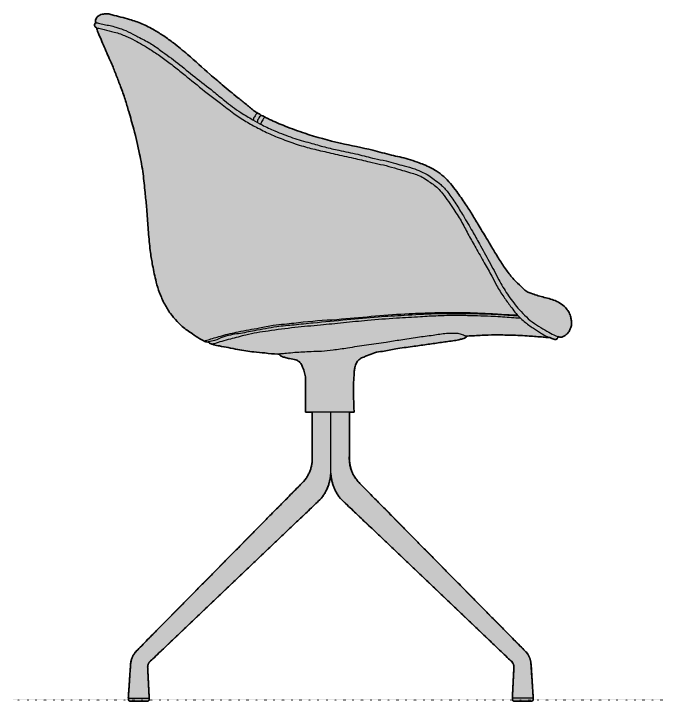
# Model space of a CAD drawing. Header units: millimetres. Extents: x 0 to 1796, y -888 to 727.
# Drawn here: x 1108 to 1796, y -1 to 727 of the extents above; entities that cross this region are included whole.
import ezdxf

# ---------------------------------------------------------------- set-up
doc = ezdxf.new("R2010")
doc.units = ezdxf.units.MM
doc.linetypes.add('Dots', pattern=[1, 0, -1])
doc.layers.add('Blocks', color=7, linetype='Continuous')
doc.layers.add('Blocks$Fill', color=7, linetype='Continuous', true_color=0xffffff)
for name, color, linetype, lineweight, true_color in [('Blocks$Inner', 7, 'Continuous', 25, 0x007f00), ('Blocks$Outline', 7, 'Continuous', 35, 0xff3f3f), ('Groud', 7, 'Dots', 25, 0x243775)]:
    doc.layers.add(name, color=color, linetype=linetype, lineweight=lineweight, true_color=true_color)

# ---------------------------------------------------------------- blocks, each defined once
blk = doc.blocks.new('AAC 221 Dining Chair Side')
at = {"layer": 'Blocks$Fill'}
blk.add_hatch(color=256, dxfattribs=at).paths.add_polyline_path([(575.68, 384.87), (575.91, 384.79), (576.43, 384.63), (576.95, 384.47), (577.48, 384.34), (578.02, 384.22), (578.25, 384.18), (578.49, 384.14), (578.73, 384.1), (578.85, 384.09), (578.97, 384.08), (579.09, 384.07), (579.21, 384.07), (579.33, 384.06), (579.44, 384.07), (579.56, 384.07), (579.62, 384.08), (579.68, 384.08), (579.74, 384.09), (579.79, 384.1), (579.85, 384.11), (579.91, 384.12), (579.96, 384.13), (580.02, 384.14), (580.07, 384.15), (580.13, 384.17), (580.24, 384.2), (580.34, 384.23), (580.45, 384.27), (580.56, 384.31), (580.66, 384.35), (580.77, 384.4), (580.87, 384.45), (580.98, 384.5), (581.18, 384.6), (581.59, 384.83), (582.22, 385.2), (582.84, 385.57), (583.45, 385.96), (584.05, 386.36), (584.39, 386.61), (584.73, 386.86), (585.06, 387.12), (585.38, 387.39), (585.69, 387.67), (585.84, 387.82), (585.99, 387.96), (586.13, 388.11), (586.28, 388.26), (586.42, 388.42), (586.55, 388.58), (586.71, 388.77), (586.86, 388.97), (587, 389.17), (587.14, 389.37), (587.28, 389.58), (587.41, 389.79), (587.54, 390), (587.66, 390.22), (587.9, 390.66), (588.13, 391.11), (588.55, 392.02), (588.8, 392.59), (589.04, 393.16), (589.27, 393.74), (589.48, 394.32), (589.67, 394.91), (589.76, 395.2), (589.84, 395.5), (589.92, 395.79), (590, 396.09), (590.06, 396.39), (590.12, 396.69), (590.17, 397), (590.22, 397.3), (590.26, 397.6), (590.29, 397.91), (590.32, 398.21), (590.34, 398.52), (590.36, 398.83), (590.36, 399.13), (590.37, 399.44), (590.36, 399.75), (590.36, 400.06), (590.34, 400.36), (590.32, 400.67), (590.3, 400.98), (590.23, 401.59), (590.16, 402.05), (590.09, 402.5), (590, 402.96), (589.91, 403.42), (589.7, 404.32), (589.48, 405.23), (589.13, 406.52), (588.95, 407.16), (588.75, 407.8), (588.53, 408.43), (588.3, 409.05), (588.17, 409.36), (588.04, 409.67), (587.9, 409.97), (587.76, 410.27), (587.63, 410.54), (587.49, 410.8), (587.34, 411.06), (587.19, 411.32), (586.88, 411.83), (586.55, 412.33), (586.2, 412.82), (585.84, 413.3), (585.47, 413.77), (585.08, 414.23), (584.47, 414.93), (583.83, 415.61), (583.16, 416.26), (582.48, 416.9), (581.78, 417.51), (581.06, 418.1), (580.33, 418.67), (579.57, 419.22), (578.8, 419.75), (578.01, 420.26), (577.2, 420.75), (576.39, 421.22), (575.56, 421.67), (574.72, 422.09), (573.87, 422.49), (573.01, 422.86), (572.21, 423.19), (571.4, 423.5), (570.59, 423.79), (569.78, 424.06), (568.13, 424.58), (556.64, 427.68), (553.52, 428.64), (547.29, 430.71), (545.7, 431.27), (545.17, 431.47), (544.66, 431.69), (544.41, 431.8), (544.16, 431.92), (543.91, 432.04), (543.66, 432.17), (543.42, 432.3), (543.18, 432.44), (542.89, 432.62), (542.6, 432.81), (542.31, 433.02), (542.03, 433.22), (541.75, 433.44), (541.48, 433.66), (540.95, 434.12), (540.43, 434.6), (533.26, 441.4), (531.42, 443.2), (530.33, 444.3), (529.27, 445.43), (528.23, 446.58), (527.2, 447.75), (525.21, 450.14), (523.3, 452.59), (521.31, 455.3), (519.4, 458.05), (515.71, 463.65), (485.23, 514.02), (481.59, 519.76), (473.37, 532), (468.76, 538.47), (465.53, 542.74), (463.86, 544.84), (462.15, 546.9), (460.48, 548.82), (458.75, 550.69), (457.86, 551.61), (456.96, 552.51), (456.03, 553.38), (455.09, 554.24), (454.15, 555.06), (453.19, 555.85), (452.21, 556.63), (451.22, 557.39), (449.19, 558.85), (447.12, 560.25), (445.7, 561.17), (444.25, 562.05), (442.79, 562.9), (441.3, 563.71), (440.38, 564.18), (439.45, 564.63), (437.57, 565.49), (435.67, 566.3), (433.74, 567.07), (427.37, 569.44), (422.39, 571.2), (419.89, 572.03), (417.36, 572.81), (415.17, 573.42), (412.96, 574), (371.43, 584.19), (345.8, 589.65), (336.27, 591.94), (326.79, 594.46), (317.39, 597.21), (308.05, 600.18), (297.61, 603.81), (287.26, 607.74), (278.86, 611.19), (270.61, 614.89), (268.25, 616.01), (267.09, 616.6), (265.93, 617.22), (265.12, 617.68), (263.94, 618.38), (263.85, 618.44), (263.75, 618.49), (263.66, 618.54), (263.56, 618.58), (263.47, 618.63), (263.42, 618.65), (263.37, 618.67), (263.32, 618.68), (263.27, 618.7), (263.22, 618.72), (263.16, 618.73), (263.11, 618.75), (263.06, 618.76), (263.01, 618.77), (262.96, 618.78), (262.9, 618.79), (262.85, 618.79), (262.79, 618.8), (262.74, 618.8), (262.7, 618.8), (262.48, 618.8), (262.4, 618.81), (262.36, 618.81), (262.32, 618.81), (262.3, 618.81), (262.28, 618.82), (262.26, 618.82), (262.24, 618.82), (262.22, 618.83), (262.2, 618.83), (262.18, 618.84), (262.17, 618.84), (262.15, 618.85), (262.14, 618.85), (262.13, 618.85), (262.12, 618.86), (262.11, 618.86), (262.1, 618.86), (262.1, 618.87), (262.08, 618.87), (262.07, 618.88), (262.06, 618.89), (262.05, 618.89), (262.04, 618.9), (262.03, 618.9), (262.02, 618.91), (262.01, 618.92), (262, 618.93), (261.98, 618.94), (261.97, 618.95), (261.96, 618.97), (261.95, 618.98), (261.93, 618.99), (261.92, 619), (261.91, 619.02), (261.88, 619.05), (261.86, 619.08), (261.83, 619.11), (261.58, 619.46), (261.53, 619.53), (261.48, 619.59), (261.43, 619.64), (261.37, 619.7), (261.32, 619.75), (261.26, 619.81), (261.2, 619.86), (261.14, 619.9), (261.08, 619.95), (261.02, 620), (260.96, 620.04), (260.89, 620.08), (260.83, 620.12), (260.77, 620.16), (260.7, 620.2), (260.57, 620.28), (260.43, 620.35), (260.15, 620.48), (259.14, 620.94), (258.71, 621.16), (258.28, 621.38), (257.85, 621.61), (257.07, 622.07), (256.31, 622.55), (255.56, 623.05), (254.83, 623.57), (253.7, 624.39), (252.6, 625.25), (220.64, 651.49), (176.52, 689.87), (172.78, 692.89), (168.98, 695.85), (163.92, 699.6), (158.76, 703.21), (153.88, 706.42), (151.4, 707.96), (148.89, 709.44), (145.64, 711.26), (142.33, 712.98), (138.97, 714.59), (135.56, 716.1), (132.35, 717.41), (129.1, 718.63), (125.82, 719.75), (122.51, 720.79), (117.93, 722.07), (102.89, 725.95), (101.71, 726.24), (101.12, 726.37), (100.52, 726.49), (100.23, 726.54), (99.93, 726.58), (99.63, 726.62), (99.33, 726.65), (98.93, 726.68), (98.53, 726.7), (98.13, 726.71), (97.73, 726.71), (97.33, 726.7), (96.93, 726.68), (96.53, 726.65), (96.13, 726.62), (95.47, 726.54), (94.82, 726.45), (94.5, 726.39), (94.18, 726.33), (93.86, 726.26), (93.54, 726.18), (93.22, 726.1), (92.91, 726.01), (92.6, 725.92), (92.28, 725.81), (91.98, 725.7), (91.67, 725.58), (91.36, 725.45), (91.06, 725.31), (90.85, 725.21), (90.63, 725.1), (90.42, 724.99), (90.22, 724.87), (90.01, 724.75), (89.81, 724.62), (89.61, 724.49), (89.42, 724.35), (89.23, 724.21), (89.05, 724.06), (88.87, 723.91), (88.7, 723.75), (88.61, 723.67), (88.53, 723.59), (88.45, 723.5), (88.37, 723.42), (88.29, 723.33), (88.22, 723.24), (88.14, 723.15), (88.07, 723.06), (87.99, 722.96), (87.91, 722.85), (87.84, 722.74), (87.76, 722.63), (87.69, 722.52), (87.62, 722.4), (87.56, 722.28), (87.49, 722.17), (87.36, 721.92), (87.24, 721.68), (87.13, 721.42), (87.02, 721.17), (86.89, 720.84), (86.82, 720.68), (86.77, 720.52), (86.71, 720.35), (86.66, 720.19), (86.62, 720.02), (86.59, 719.94), (86.58, 719.86), (86.56, 719.77), (86.54, 719.69), (86.53, 719.61), (86.52, 719.52), (86.51, 719.44), (86.5, 719.36), (86.5, 719.28), (86.49, 719.2), (86.49, 719.12), (86.49, 719.04), (86.5, 718.96), (86.5, 718.88), (86.51, 718.84), (86.51, 718.8), (86.52, 718.76), (86.53, 718.72), (86.53, 718.68), (86.54, 718.64), (86.55, 718.6), (86.56, 718.56), (86.57, 718.52), (86.58, 718.48), (86.6, 718.43), (86.61, 718.39), (86.63, 718.35), (86.65, 718.3), (86.68, 718.22), (86.72, 718.13), (86.76, 718.05), (86.8, 717.97), (86.85, 717.88), (86.9, 717.8), (86.94, 717.72), (87.05, 717.55), (87.26, 717.23), (86.97, 717.13), (86.82, 717.08), (86.75, 717.05), (86.68, 717.02), (86.61, 716.99), (86.55, 716.96), (86.48, 716.92), (86.41, 716.89), (86.38, 716.87), (86.35, 716.85), (86.32, 716.83), (86.29, 716.81), (86.26, 716.79), (86.23, 716.76), (86.2, 716.74), (86.17, 716.72), (86.15, 716.7), (86.13, 716.68), (86.09, 716.65), (86.05, 716.61), (86.01, 716.57), (85.97, 716.52), (85.93, 716.48), (85.9, 716.44), (85.86, 716.39), (85.83, 716.34), (85.8, 716.3), (85.77, 716.25), (85.74, 716.2), (85.71, 716.15), (85.68, 716.09), (85.66, 716.04), (85.63, 715.99), (85.61, 715.93), (85.59, 715.88), (85.57, 715.82), (85.55, 715.77), (85.53, 715.71), (85.51, 715.65), (85.49, 715.6), (85.48, 715.54), (85.47, 715.48), (85.45, 715.42), (85.44, 715.36), (85.43, 715.3), (85.42, 715.25), (85.41, 715.19), (85.41, 715.13), (85.4, 715.07), (85.4, 714.97), (85.39, 714.88), (85.39, 714.78), (85.4, 714.69), (85.4, 714.59), (85.41, 714.5), (85.42, 714.4), (85.44, 714.31), (85.46, 714.22), (85.48, 714.12), (85.5, 714.03), (85.53, 713.94), (85.55, 713.85), (85.58, 713.76), (85.62, 713.67), (85.65, 713.58), (85.69, 713.5), (85.72, 713.41), (85.76, 713.33), (85.8, 713.24), (85.85, 713.16), (85.89, 713.08), (85.94, 713), (85.99, 712.93), (86.04, 712.85), (86.09, 712.78), (86.15, 712.71), (86.18, 712.67), (86.21, 712.64), (86.24, 712.6), (86.27, 712.57), (86.3, 712.54), (86.33, 712.5), (86.36, 712.47), (86.4, 712.44), (86.43, 712.41), (86.46, 712.38), (86.5, 712.36), (86.53, 712.33), (86.56, 712.31), (86.6, 712.28), (86.63, 712.26), (86.67, 712.23), (86.74, 712.19), (86.81, 712.15), (86.89, 712.11), (86.96, 712.07), (87.04, 712.03), (87.12, 712), (87.2, 711.96), (87.28, 711.93), (87.36, 711.9), (87.52, 711.85), (87.68, 711.8), (87.85, 711.75), (88.01, 711.71), (87.98, 711.51), (87.96, 711.41), (87.95, 711.31), (87.95, 711.26), (87.94, 711.2), (87.94, 711.15), (87.94, 711.09), (87.93, 710.98), (87.94, 710.87), (87.94, 710.76), (87.95, 710.65), (87.96, 710.54), (87.98, 710.43), (87.99, 710.32), (88.01, 710.21), (88.03, 710.1), (88.06, 709.98), (88.11, 709.77), (88.17, 709.55), (88.26, 709.23), (88.35, 708.93), (88.46, 708.62), (88.57, 708.32), (88.8, 707.72), (90.52, 703.89), (93.09, 697.47), (93.96, 695.52), (96.69, 689.7), (103.84, 673.23), (105.05, 670.32), (113.1, 649.57), (115.55, 642.9), (117.82, 636.17), (121.72, 623.1), (127.02, 604.51), (130.3, 591.4), (133.2, 578.2), (135.22, 567.66), (136.1, 562.38), (136.85, 557.08), (138.92, 537.58), (143.68, 483.17), (144.73, 473.8), (145.76, 466.96), (146.97, 460.14), (148.69, 451.34), (149.66, 446.96), (150.75, 442.61), (151.54, 439.73), (152.4, 436.86), (153.34, 434.01), (154.35, 431.19), (155.55, 428.12), (156.86, 425.08), (158.26, 422.09), (159.76, 419.14), (161.15, 416.59), (162.62, 414.09), (163.39, 412.86), (164.18, 411.65), (165, 410.45), (165.84, 409.27), (166.66, 408.18), (167.49, 407.11), (169.23, 405.01), (171.02, 402.95), (174.18, 399.54), (175.53, 398.17), (176.91, 396.83), (177.61, 396.18), (178.33, 395.54), (179.59, 394.48), (180.88, 393.45), (182.2, 392.45), (183.54, 391.48), (192.9, 385.08), (194.86, 383.79), (196.86, 382.54), (198.24, 381.73), (198.95, 381.34), (199.65, 380.96), (200.6, 380.49), (202.16, 379.77), (202.65, 379.56), (202.89, 379.46), (203.14, 379.36), (203.26, 379.32), (203.39, 379.28), (203.51, 379.24), (203.64, 379.2), (203.77, 379.17), (203.89, 379.14), (204.02, 379.11), (204.15, 379.09), (204.27, 379.08), (204.38, 379.07), (204.5, 379.06), (204.61, 379.05), (204.73, 379.05), (204.85, 379.05), (205.08, 379.05), (205.32, 379.06), (206.03, 379.12), (206.26, 378.75), (206.38, 378.57), (206.44, 378.48), (206.5, 378.4), (206.57, 378.31), (206.63, 378.23), (206.7, 378.15), (206.77, 378.07), (206.8, 378.04), (206.84, 378), (206.88, 377.96), (206.91, 377.93), (206.95, 377.9), (206.99, 377.86), (207.03, 377.83), (207.07, 377.8), (207.11, 377.77), (207.16, 377.73), (207.21, 377.7), (207.25, 377.67), (207.3, 377.64), (207.35, 377.61), (207.4, 377.59), (207.45, 377.56), (207.5, 377.53), (207.55, 377.51), (207.66, 377.46), (207.76, 377.42), (207.87, 377.38), (207.98, 377.34), (208.09, 377.3), (208.32, 377.23), (211.76, 376.2), (212.48, 376), (213.22, 375.82), (214.69, 375.48), (237.1, 371.12), (241.3, 370.36), (245.52, 369.68), (249.75, 369.09), (272.62, 366.69), (274.32, 366.53), (276.01, 366.41), (277.71, 366.33), (278.56, 366.32), (279.41, 366.32), (280.56, 366.34), (281.7, 366.39), (281.68, 366.08), (281.67, 365.93), (281.67, 365.85), (281.67, 365.78), (281.67, 365.7), (281.68, 365.63), (281.68, 365.6), (281.69, 365.56), (281.69, 365.52), (281.69, 365.49), (281.7, 365.45), (281.71, 365.42), (281.71, 365.39), (281.72, 365.35), (281.73, 365.32), (281.74, 365.29), (281.75, 365.25), (281.76, 365.22), (281.77, 365.19), (281.78, 365.17), (281.79, 365.14), (281.81, 365.11), (281.82, 365.09), (281.83, 365.06), (281.85, 365.04), (281.86, 365.01), (281.88, 364.99), (281.9, 364.96), (281.91, 364.94), (281.93, 364.91), (281.95, 364.89), (281.97, 364.86), (281.98, 364.84), (282, 364.82), (282.02, 364.8), (282.05, 364.77), (282.09, 364.73), (282.13, 364.69), (282.18, 364.64), (282.23, 364.6), (282.28, 364.56), (282.33, 364.52), (282.38, 364.48), (282.43, 364.44), (282.49, 364.41), (282.55, 364.37), (282.6, 364.34), (282.72, 364.27), (282.84, 364.2), (282.96, 364.14), (283.09, 364.08), (283.34, 363.96), (283.6, 363.84), (283.86, 363.73), (284.37, 363.53), (284.88, 363.35), (285.38, 363.19), (286.37, 362.89), (289.55, 362.02), (290.66, 361.75), (291.22, 361.62), (291.79, 361.51), (292.65, 361.37), (295.24, 361.02), (296.09, 360.88), (296.52, 360.81), (296.94, 360.72), (297.36, 360.62), (297.77, 360.51), (297.98, 360.45), (298.18, 360.38), (298.38, 360.31), (298.59, 360.24), (298.8, 360.16), (299.01, 360.07), (299.22, 359.98), (299.43, 359.88), (299.64, 359.78), (299.85, 359.67), (300.05, 359.56), (300.25, 359.45), (300.45, 359.33), (300.65, 359.2), (300.85, 359.08), (301.04, 358.95), (301.23, 358.81), (301.42, 358.67), (301.6, 358.53), (301.78, 358.39), (302.06, 358.15), (302.34, 357.9), (302.61, 357.65), (302.86, 357.38), (303.11, 357.11), (303.35, 356.84), (303.46, 356.69), (303.58, 356.55), (303.69, 356.4), (303.79, 356.26), (303.94, 356.04), (304.08, 355.82), (304.22, 355.6), (304.35, 355.38), (304.48, 355.15), (304.61, 354.93), (304.84, 354.46), (305.07, 353.99), (305.28, 353.51), (305.69, 352.55), (306.33, 350.97), (306.92, 349.37), (307.16, 348.66), (307.39, 347.95), (307.61, 347.23), (307.81, 346.51), (308, 345.78), (308.17, 345.05), (308.32, 344.31), (308.46, 343.57), (308.56, 342.94), (308.64, 342.3), (308.71, 341.66), (308.77, 341.02), (308.85, 339.73), (308.9, 338.44), (308.9, 304.75), (315.88, 304.75), (315.88, 257.66), (315.91, 256.77), (315.92, 255.88), (315.91, 254.99), (315.88, 254.09), (315.83, 253.19), (315.75, 252.28), (315.66, 251.38), (315.54, 250.48), (315.39, 249.57), (315.23, 248.67), (315.04, 247.78), (314.83, 246.88), (314.6, 245.99), (314.35, 245.11), (314.07, 244.23), (313.77, 243.36), (313.45, 242.49), (313.11, 241.64), (312.75, 240.79), (312.37, 239.95), (311.97, 239.13), (311.55, 238.31), (311.11, 237.51), (310.65, 236.72), (310.18, 235.94), (309.68, 235.18), (309.17, 234.43), (308.64, 233.7), (308.1, 232.98), (307.54, 232.28), (306.97, 231.6), (306.38, 230.93), (128.95, 50.85), (128.65, 50.51), (128.36, 50.16), (128.08, 49.8), (127.81, 49.44), (127.54, 49.07), (127.28, 48.7), (127.03, 48.32), (126.79, 47.93), (126.55, 47.54), (126.32, 47.14), (126.1, 46.73), (125.89, 46.33), (125.69, 45.91), (125.49, 45.49), (125.31, 45.07), (125.13, 44.64), (124.96, 44.21), (124.81, 43.78), (124.66, 43.34), (124.52, 42.9), (124.39, 42.46), (124.27, 42.01), (124.16, 41.57), (124.06, 41.12), (123.97, 40.67), (123.89, 40.22), (123.82, 39.77), (123.76, 39.32), (123.71, 38.87), (123.67, 38.42), (123.64, 37.97), (123.62, 37.52), (121.23, 1.96), (121.41, 0), (121.42, -0.04), (121.44, -0.07), (121.45, -0.11), (121.46, -0.14), (121.48, -0.18), (121.49, -0.21), (121.51, -0.25), (121.52, -0.28), (121.54, -0.32), (121.56, -0.35), (121.58, -0.39), (121.6, -0.42), (121.62, -0.46), (121.64, -0.49), (121.66, -0.53), (121.68, -0.56), (121.7, -0.59), (121.73, -0.62), (121.75, -0.66), (121.78, -0.69), (121.81, -0.72), (121.83, -0.75), (121.86, -0.78), (121.89, -0.81), (121.92, -0.84), (121.95, -0.87), (121.98, -0.9), (122.01, -0.92), (122.04, -0.95), (122.07, -0.98), (122.11, -1), (122.14, -1.03), (122.17, -1.05), (122.21, -1.07), (122.24, -1.1), (122.28, -1.12), (122.31, -1.14), (122.35, -1.16), (122.39, -1.18), (122.42, -1.2), (122.46, -1.21), (122.5, -1.23), (122.54, -1.25), (122.57, -1.26), (122.61, -1.28), (122.65, -1.29), (122.69, -1.3), (122.73, -1.32), (122.77, -1.33), (122.81, -1.34), (122.84, -1.35), (122.88, -1.35), (122.92, -1.36), (122.96, -1.37), (123, -1.37), (123.04, -1.38), (123.08, -1.38), (123.12, -1.39), (123.15, -1.39), (123.19, -1.39), (123.23, -1.39), (123.27, -1.39), (123.31, -1.39), (123.34, -1.39), (132.28, -1.39), (141.22, -1.39), (141.26, -1.39), (141.29, -1.39), (141.33, -1.39), (141.37, -1.39), (141.41, -1.39), (141.45, -1.39), (141.49, -1.38), (141.52, -1.38), (141.56, -1.37), (141.6, -1.37), (141.64, -1.36), (141.68, -1.35), (141.72, -1.35), (141.76, -1.34), (141.8, -1.33), (141.83, -1.32), (141.87, -1.3), (141.91, -1.29), (141.95, -1.28), (141.99, -1.26), (142.03, -1.25), (142.06, -1.23), (142.1, -1.21), (142.14, -1.2), (142.18, -1.18), (142.21, -1.16), (142.25, -1.14), (142.28, -1.12), (142.32, -1.1), (142.35, -1.07), (142.39, -1.05), (142.42, -1.03), (142.46, -1), (142.49, -0.98), (142.52, -0.95), (142.55, -0.92), (142.58, -0.9), (142.61, -0.87), (142.64, -0.84), (142.67, -0.81), (142.7, -0.78), (142.73, -0.75), (142.76, -0.72), (142.78, -0.69), (142.81, -0.66), (142.83, -0.62), (142.86, -0.59), (142.88, -0.56), (142.9, -0.53), (142.93, -0.49), (142.95, -0.46), (142.97, -0.42), (142.99, -0.39), (143, -0.35), (143.02, -0.32), (143.04, -0.28), (143.06, -0.25), (143.07, -0.21), (143.09, -0.18), (143.1, -0.14), (143.11, -0.11), (143.13, -0.07), (143.14, -0.04), (143.15, 0), (143.34, 1.96), (141.75, 33.93), (141.73, 34.14), (141.72, 34.35), (141.71, 34.57), (141.71, 34.78), (141.71, 35), (141.72, 35.21), (141.74, 35.43), (141.76, 35.65), (141.78, 35.86), (141.82, 36.08), (141.85, 36.29), (141.9, 36.51), (141.94, 36.72), (142, 36.94), (142.06, 37.15), (142.12, 37.36), (142.19, 37.57), (142.27, 37.77), (142.35, 37.98), (142.44, 38.18), (142.53, 38.38), (142.63, 38.58), (142.73, 38.77), (142.84, 38.96), (142.95, 39.15), (143.06, 39.33), (143.18, 39.51), (143.31, 39.69), (143.43, 39.86), (143.57, 40.03), (143.7, 40.19), (143.84, 40.35), (325.3, 213.24), (325.85, 213.95), (326.4, 214.67), (326.93, 215.41), (327.44, 216.15), (327.94, 216.91), (328.43, 217.67), (328.91, 218.45), (329.37, 219.24), (329.82, 220.04), (330.25, 220.85), (330.67, 221.66), (331.07, 222.49), (331.45, 223.33), (331.82, 224.17), (332.17, 225.02), (332.51, 225.87), (332.83, 226.74), (333.13, 227.61), (333.41, 228.48), (333.68, 229.36), (333.93, 230.24), (334.16, 231.13), (334.38, 232.02), (334.58, 232.91), (334.76, 233.81), (334.92, 234.71), (335.06, 235.6), (335.19, 236.5), (335.3, 237.4), (335.39, 238.3), (335.47, 239.2), (335.52, 240.1), (335.58, 239.2), (335.65, 238.3), (335.75, 237.4), (335.86, 236.5), (335.98, 235.6), (336.13, 234.71), (336.29, 233.81), (336.47, 232.91), (336.67, 232.02), (336.88, 231.13), (337.12, 230.24), (337.37, 229.36), (337.63, 228.48), (337.92, 227.61), (338.22, 226.74), (338.54, 225.87), (338.87, 225.02), (339.23, 224.17), (339.59, 223.33), (339.98, 222.49), (340.38, 221.66), (340.8, 220.85), (341.23, 220.04), (341.67, 219.24), (342.14, 218.45), (342.61, 217.67), (343.1, 216.91), (343.6, 216.15), (344.12, 215.41), (344.65, 214.67), (345.19, 213.95), (345.75, 213.24), (527.2, 40.35), (527.34, 40.19), (527.48, 40.03), (527.61, 39.86), (527.74, 39.69), (527.86, 39.51), (527.98, 39.33), (528.1, 39.15), (528.21, 38.96), (528.32, 38.77), (528.42, 38.58), (528.51, 38.38), (528.61, 38.18), (528.69, 37.98), (528.77, 37.77), (528.85, 37.57), (528.92, 37.36), (528.99, 37.15), (529.05, 36.94), (529.1, 36.72), (529.15, 36.51), (529.19, 36.29), (529.23, 36.08), (529.26, 35.86), (529.29, 35.65), (529.31, 35.43), (529.32, 35.21), (529.33, 35), (529.33, 34.78), (529.33, 34.57), (529.33, 34.35), (529.31, 34.14), (529.29, 33.93), (527.71, 1.96), (527.9, 0), (527.91, -0.04), (527.92, -0.07), (527.93, -0.11), (527.94, -0.14), (527.96, -0.18), (527.97, -0.21), (527.99, -0.25), (528.01, -0.28), (528.02, -0.32), (528.04, -0.35), (528.06, -0.39), (528.08, -0.42), (528.1, -0.46), (528.12, -0.49), (528.14, -0.53), (528.16, -0.56), (528.19, -0.59), (528.21, -0.62), (528.24, -0.66), (528.26, -0.69), (528.29, -0.72), (528.32, -0.75), (528.34, -0.78), (528.37, -0.81), (528.4, -0.84), (528.43, -0.87), (528.46, -0.9), (528.49, -0.92), (528.52, -0.95), (528.56, -0.98), (528.59, -1), (528.62, -1.03), (528.66, -1.05), (528.69, -1.07), (528.73, -1.1), (528.76, -1.12), (528.8, -1.14), (528.83, -1.16), (528.87, -1.18), (528.91, -1.2), (528.94, -1.21), (528.98, -1.23), (529.02, -1.25), (529.06, -1.26), (529.1, -1.28), (529.13, -1.29), (529.17, -1.3), (529.21, -1.32), (529.25, -1.33), (529.29, -1.34), (529.33, -1.35), (529.37, -1.35), (529.4, -1.36), (529.44, -1.37), (529.48, -1.37), (529.52, -1.38), (529.56, -1.38), (529.6, -1.39), (529.64, -1.39), (529.67, -1.39), (529.71, -1.39), (529.75, -1.39), (529.79, -1.39), (529.83, -1.39), (538.76, -1.39), (547.7, -1.39), (547.74, -1.39), (547.78, -1.39), (547.82, -1.39), (547.85, -1.39), (547.89, -1.39), (547.93, -1.39), (547.97, -1.38), (548.01, -1.38), (548.05, -1.37), (548.08, -1.37), (548.12, -1.36), (548.16, -1.35), (548.2, -1.35), (548.24, -1.34), (548.28, -1.33), (548.32, -1.32), (548.36, -1.3), (548.39, -1.29), (548.43, -1.28), (548.47, -1.26), (548.51, -1.25), (548.55, -1.23), (548.58, -1.21), (548.62, -1.2), (548.66, -1.18), (548.69, -1.16), (548.73, -1.14), (548.77, -1.12), (548.8, -1.1), (548.84, -1.07), (548.87, -1.05), (548.91, -1.03), (548.94, -1), (548.97, -0.98), (549, -0.95), (549.04, -0.92), (549.07, -0.9), (549.1, -0.87), (549.13, -0.84), (549.16, -0.81), (549.18, -0.78), (549.21, -0.75), (549.24, -0.72), (549.27, -0.69), (549.29, -0.66), (549.32, -0.62), (549.34, -0.59), (549.36, -0.56), (549.39, -0.53), (549.41, -0.49), (549.43, -0.46), (549.45, -0.42), (549.47, -0.39), (549.49, -0.35), (549.51, -0.32), (549.52, -0.28), (549.54, -0.25), (549.55, -0.21), (549.57, -0.18), (549.58, -0.14), (549.6, -0.11), (549.61, -0.07), (549.62, -0.04), (549.63, 0), (549.82, 1.96), (547.43, 37.52), (547.41, 37.97), (547.37, 38.42), (547.33, 38.87), (547.28, 39.32), (547.22, 39.77), (547.15, 40.22), (547.07, 40.67), (546.98, 41.12), (546.88, 41.57), (546.77, 42.01), (546.65, 42.46), (546.52, 42.9), (546.39, 43.34), (546.24, 43.78), (546.08, 44.21), (545.91, 44.64), (545.74, 45.07), (545.55, 45.49), (545.36, 45.91), (545.16, 46.33), (544.94, 46.73), (544.72, 47.14), (544.49, 47.54), (544.26, 47.93), (544.01, 48.32), (543.76, 48.7), (543.5, 49.07), (543.24, 49.44), (542.96, 49.8), (542.68, 50.16), (542.39, 50.51), (542.1, 50.85), (364.66, 230.93), (364.08, 231.6), (363.5, 232.28), (362.95, 232.98), (362.4, 233.7), (361.88, 234.43), (361.36, 235.18), (360.87, 235.94), (360.39, 236.72), (359.93, 237.51), (359.49, 238.31), (359.07, 239.13), (358.67, 239.95), (358.29, 240.79), (357.93, 241.64), (357.59, 242.49), (357.27, 243.36), (356.97, 244.23), (356.7, 245.11), (356.44, 245.99), (356.21, 246.88), (356, 247.78), (355.82, 248.67), (355.65, 249.57), (355.51, 250.48), (355.39, 251.38), (355.29, 252.28), (355.22, 253.19), (355.16, 254.09), (355.13, 254.99), (355.12, 255.88), (355.13, 256.77), (355.17, 257.66), (355.17, 304.75), (360.16, 304.75), (359.63, 324.97), (359.7, 335.06), (359.87, 340.11), (360.16, 345.15), (360.33, 347.26), (360.43, 348.31), (360.56, 349.36), (360.7, 350.35), (360.87, 351.33), (360.96, 351.82), (361.07, 352.31), (361.18, 352.8), (361.3, 353.29), (361.47, 353.87), (361.65, 354.44), (361.85, 355.01), (361.95, 355.3), (362.06, 355.58), (362.18, 355.86), (362.3, 356.13), (362.43, 356.4), (362.56, 356.68), (362.7, 356.94), (362.84, 357.21), (362.99, 357.47), (363.15, 357.73), (363.3, 357.96), (363.45, 358.19), (363.61, 358.41), (363.78, 358.63), (363.94, 358.85), (364.12, 359.06), (364.3, 359.27), (364.48, 359.48), (364.67, 359.68), (364.86, 359.88), (365.05, 360.07), (365.26, 360.25), (365.46, 360.44), (365.67, 360.61), (365.88, 360.78), (366.1, 360.95), (366.34, 361.13), (366.59, 361.29), (366.84, 361.46), (367.09, 361.61), (367.35, 361.76), (367.61, 361.91), (367.88, 362.05), (368.15, 362.19), (368.69, 362.45), (369.24, 362.69), (378.14, 366.26), (379.08, 366.64), (380.03, 367.01), (380.99, 367.34), (381.47, 367.5), (381.96, 367.64), (382.47, 367.78), (382.98, 367.92), (384.01, 368.15), (385.05, 368.36), (393.84, 369.79), (404.41, 371.85), (408.76, 372.55), (467.87, 380.75), (468.66, 380.88), (469.44, 381.03), (470.23, 381.19), (471.01, 381.38), (471.99, 381.64), (474.88, 382.53), (476.26, 382.96), (476.61, 383.08), (476.96, 383.21), (477.32, 383.36), (477.68, 383.51), (477.83, 383.58), (477.97, 383.65), (478.05, 383.69), (478.11, 383.73), (478.18, 383.77), (478.22, 383.79), (478.25, 383.81), (478.28, 383.84), (478.31, 383.86), (478.34, 383.88), (478.37, 383.9), (478.4, 383.93), (478.42, 383.95), (478.45, 383.98), (478.48, 384), (478.5, 384.03), (478.51, 384.04), (478.52, 384.05), (478.54, 384.07), (478.55, 384.08), (478.56, 384.09), (478.57, 384.11), (478.58, 384.12), (478.59, 384.14), (478.6, 384.15), (478.61, 384.17), (478.61, 384.18), (478.62, 384.19), (478.63, 384.21), (478.64, 384.22), (478.65, 384.24), (478.65, 384.25), (478.66, 384.27), (478.66, 384.28), (478.67, 384.3), (478.68, 384.31), (478.68, 384.33), (478.69, 384.34), (478.69, 384.36), (478.69, 384.37), (478.7, 384.39), (478.7, 384.41), (478.71, 384.44), (478.71, 384.47), (478.72, 384.5), (478.72, 384.54), (478.73, 384.57), (478.73, 384.61), (478.73, 384.64), (478.73, 384.68), (478.73, 384.71), (478.73, 384.75), (478.73, 384.82), (478.72, 384.89), (478.71, 384.97), (478.7, 385.04), (478.66, 385.34), (502.09, 386.46), (508.83, 386.57), (523.62, 386.39), (538.41, 385.86), (556.67, 384.59), (562.48, 383.99), (563.26, 383.93), (564.05, 383.89), (564.44, 383.89), (564.84, 383.89), (565.38, 383.91), (565.93, 383.94), (567.03, 384.02), (567.62, 383.77), (567.91, 383.64), (568.2, 383.5), (568.75, 383.22), (570.13, 382.48), (570.4, 382.35), (570.68, 382.22), (570.82, 382.16), (570.96, 382.1), (571.1, 382.05), (571.24, 382), (571.38, 381.95), (571.52, 381.91), (571.66, 381.87), (571.81, 381.83), (571.95, 381.8), (572.09, 381.78), (572.17, 381.77), (572.24, 381.76), (572.31, 381.75), (572.38, 381.74), (572.46, 381.74), (572.53, 381.73), (572.6, 381.73), (572.67, 381.73), (572.81, 381.73), (572.94, 381.73), (573.07, 381.74), (573.21, 381.75), (573.34, 381.77), (573.47, 381.79), (573.75, 381.84), (573.9, 381.87), (574.04, 381.9), (574.12, 381.92), (574.19, 381.94), (574.26, 381.96), (574.34, 381.98), (574.41, 382.01), (574.48, 382.03), (574.51, 382.05), (574.54, 382.06), (574.58, 382.08), (574.61, 382.09), (574.64, 382.11), (574.67, 382.13), (574.71, 382.14), (574.74, 382.16), (574.77, 382.18), (574.8, 382.2), (574.83, 382.22), (574.86, 382.24), (574.88, 382.27), (574.91, 382.29), (574.94, 382.31), (574.97, 382.34), (575, 382.37), (575.02, 382.39), (575.05, 382.42), (575.07, 382.45), (575.1, 382.48), (575.12, 382.5), (575.15, 382.53), (575.17, 382.56), (575.21, 382.63), (575.26, 382.69), (575.3, 382.75), (575.34, 382.82), (575.38, 382.89), (575.42, 382.96), (575.49, 383.1), (575.56, 383.24), (575.64, 383.43), (575.68, 383.52), (575.71, 383.61), (575.73, 383.66), (575.74, 383.7), (575.76, 383.75), (575.77, 383.8), (575.78, 383.84), (575.79, 383.89), (575.8, 383.93), (575.81, 383.98), (575.81, 384.01), (575.81, 384.04), (575.82, 384.06), (575.82, 384.09), (575.82, 384.12), (575.82, 384.15), (575.82, 384.18), (575.82, 384.2), (575.82, 384.23), (575.82, 384.26), (575.81, 384.31), (575.81, 384.37), (575.8, 384.43), (575.79, 384.48), (575.78, 384.54), (575.77, 384.59), (575.75, 384.65), (575.74, 384.71), (575.72, 384.76), (575.7, 384.82)], flags=0)
at = {"layer": 'Blocks$Inner'}
for p, q in [((315.88, 304.75), (315.88, 257.66)), ((355.17, 304.75), (355.17, 257.66)), ((306.38, 230.93), (128.95, 50.85)), ((364.66, 230.93), (542.1, 50.85)), ((143.84, 40.35), (325.3, 213.24)), ((527.2, 40.35), (345.75, 213.24)), ((123.62, 37.52), (121.23, 1.96)), ((143.34, 1.96), (141.75, 33.93)), ((121.23, 1.96), (143.34, 1.96)), ((121.23, 1.96), (121.41, 0)), ((143.15, 0), (143.34, 1.96)), ((527.9, 0), (527.71, 1.96)), ((549.82, 1.96), (549.63, 0)), ((123.34, -1.39), (132.28, -1.39)), ((132.28, -1.39), (141.22, -1.39)), ((538.76, -1.39), (529.83, -1.39)), ((547.7, -1.39), (538.76, -1.39))]:
    blk.add_line(p, q, dxfattribs=at)
for points in [[(335.52, 240.1), (335.52, 304.75)], [(547.43, 37.52), (549.82, 1.96), (527.71, 1.96), (529.29, 33.93)]]:
    blk.add_lwpolyline(points, dxfattribs=at)
at = {"layer": 'Blocks$Inner', "extrusion": (0, 0, -1)}
for centre, radius, start, end in [((-278.65, 255.83), 37.27, 177.18142, 221.91946), ((-382.61, 242.65), 47.16, 321.42129, 356.89955), ((-526.02, 36.69), 21.42, 138.64075, 177.78875), ((-150.13, 34.75), 8.42, 354.37995, 41.65917), ((-529.76, 0.55), 1.94, 268.12391, 343.59193), ((-547.77, 0.55), 1.94, 196.40807, 271.87609)]:
    blk.add_arc(centre, radius, start, end, dxfattribs=at)
at = {"layer": 'Blocks$Inner'}
for centre, radius, start, end in [((392.39, 255.83), 37.27, 177.18142, 221.91946), ((288.43, 242.65), 47.16, 321.42129, 356.89955), ((145.03, 36.69), 21.42, 138.64075, 177.78875), ((520.91, 34.75), 8.42, 354.37995, 41.65917), ((123.28, 0.55), 1.94, 196.40807, 271.87609), ((141.28, 0.55), 1.94, 268.12391, 343.59193)]:
    blk.add_arc(centre, radius, start, end, dxfattribs=at)
for points, knots in [([(87.26, 717.23), (86.97, 717.66), (86.17, 718.85), (86.92, 721.09), (88.19, 723.6), (91.44, 725.81), (95.44, 726.67), (99.9, 726.79), (108.66, 724.31), (120.93, 721.6), (136, 716.24), (148.07, 710.18), (159.08, 703.13), (170.85, 694.64), (187.21, 681.05), (203.96, 665.73), (221.79, 650.47), (234.57, 639.81), (246.19, 630.8), (253.18, 624.49), (258.56, 621.07), (261.35, 620.01), (262.01, 618.75), (263.14, 618.89), (265.86, 617.15), (273.86, 613.27), (288.45, 607.07), (313.33, 598.06), (344.29, 589.4), (375.32, 583.81), (398.86, 576.95), (415, 573.85), (426.2, 569.87), (434.22, 566.96), (440.94, 564.09), (448.08, 559.76), (455.36, 554.43), (462.39, 546.86), (469.88, 537.15), (477.44, 526.08), (485.45, 513.95), (492.92, 500.84), (500.97, 488.13), (508.39, 475.18), (515.61, 463.72), (522.88, 452.71), (530.75, 443.49), (537.8, 437.28), (542.64, 432.31), (550.06, 429.74), (559.9, 426.48), (571.25, 424.14), (579.71, 419.46), (584.67, 415.06), (588.1, 410.23), (589.38, 405.75), (590.45, 401.23), (590.41, 396.61), (588.75, 392.29), (586.89, 388.59), (584.2, 386.38), (581.93, 385), (579.92, 383.91), (577.9, 384.2), (575.81, 384.77), (571.84, 386.48), (565.69, 389.58), (557.46, 394.54), (548.5, 400.1), (540.57, 407.23), (531.63, 417), (522.23, 429.35), (512.65, 446.18), (503.28, 464.25), (493.85, 481.31), (484.81, 497.42), (476.47, 511.54), (468.03, 525.49), (460.41, 536.94), (452.67, 545.55), (445.43, 550.92), (439.4, 555.62), (432.34, 559.05), (423.86, 563.1), (413.93, 565.28), (403.81, 568.31), (393.45, 571.18), (379.86, 573.65), (363.42, 578.3), (345.69, 581.68), (328.85, 585.55), (312.6, 590.26), (294.77, 595.22), (277.89, 601.9), (263.79, 608.23), (251.92, 615.06), (238.34, 623.07), (224.56, 633.39), (208.87, 646.6), (191.83, 659.21), (173.92, 674.57), (157.84, 686.01), (144.27, 696.13), (133.9, 700.92), (124.71, 706.14), (116.96, 709.79), (108.74, 712.35), (101.93, 714.45), (95.72, 715.19), (90.89, 716.55), (88.11, 717.07), (87.26, 717.23)], [0, 0, 0, 0, 1.509759, 4.15116, 6.323027, 10.064315, 15.292627, 18.49293, 23.348598, 42.410323, 56.278751, 71.175581, 82.849509, 95.447699, 114.69305, 146.611926, 163.541438, 185.099764, 196.499395, 207.687321, 213.223169, 215.66732, 216.374258, 217.020656, 218.721015, 225.814427, 243.939969, 266.060869, 305.249752, 340.180424, 360.527667, 378.780443, 389.341182, 396.136116, 404.405164, 411.177864, 421.161908, 431.348347, 442.053072, 457.953849, 471.536489, 485.642744, 503.205035, 516.654641, 530.419058, 543.829383, 556.243018, 566.563831, 572.192237, 576.647258, 589.743445, 603.537558, 611.049394, 618.478364, 623.260776, 628.59063, 632.308064, 637.19963, 642.132718, 646.112383, 649.450858, 652.353639, 654.177396, 656.072868, 658.255605, 660.72211, 668.98003, 678.933542, 689.526184, 700.558432, 710.764896, 729.269592, 746.928557, 768.800335, 790.340277, 805.399666, 824.234536, 839.513362, 854.320679, 865.450755, 874.031287, 881.312587, 888.323841, 897.494581, 909.419392, 918.670463, 929.204318, 941.647767, 960.067414, 980.382725, 995.788816, 1011.878059, 1031.139888, 1051.260102, 1066.281381, 1077.462194, 1092.296191, 1113.583022, 1128.985664, 1153.832523, 1177.136901, 1199.686196, 1213.084542, 1227.7504, 1233.80723, 1244.810993, 1253.350983, 1259.610132, 1266.147478, 1272.052933, 1274.630629, 1274.630629, 1274.630629, 1274.630629]), ([(87.26, 717.23), (86.87, 717.1), (85.88, 716.77), (85.24, 715.15), (85.56, 713.58), (86.34, 712.28), (88.05, 711.6), (91.17, 711.33), (97.32, 709.64), (104.96, 707.78), (112.8, 705.6), (119.99, 702.41), (127.85, 698.8), (135.33, 694.53), (143.56, 689.48), (153.01, 683.38), (164.33, 674.96), (173.97, 667.79), (180.95, 661.76), (191.59, 653.36), (203.74, 643.1), (219.68, 631.28), (232.01, 621.46), (245.34, 612.67), (258.87, 605.28), (273.21, 598.27), (289.33, 591.93), (305.83, 586.27), (323.06, 582.13), (340.66, 577.9), (358.72, 574.13), (378.59, 569.26), (396.15, 565.66), (410.48, 561.15), (421.34, 558.06), (430.8, 555.16), (439.9, 548.7), (447.86, 543.62), (456.68, 532.93), (465.02, 520.63), (474.47, 505.95), (481.39, 491.98), (489.59, 478.01), (497.47, 463.49), (505.36, 450.52), (511.28, 437.92), (518.08, 427.23), (526.41, 416.08), (533.2, 406.9), (541.71, 399.54), (549.38, 393.75), (557.57, 388.8), (563.6, 385.17), (568.46, 383.65), (571.43, 381.51), (573.77, 381.82), (574.97, 382.12), (575.51, 383.1), (575.9, 384.03), (575.79, 384.58), (575.68, 384.87)], [0, 0, 0, 0, 1.20597, 3.0244, 4.535239, 5.982064, 7.335661, 9.856936, 15.366775, 26.38012, 33.516944, 39.719975, 49.923826, 59.457077, 65.535644, 78.90158, 93.177893, 107.864353, 114.904378, 120.851817, 148.531982, 162.574523, 180.384383, 195.800778, 210.412211, 226.587707, 243.673195, 262.34149, 278.851167, 296.806557, 316.662482, 334.168447, 358.198364, 370.375773, 379.17609, 392.153939, 399.649026, 412.555115, 420.20352, 440.954433, 457.219941, 472.473517, 487.686593, 505.811577, 522.027842, 533.198972, 547.523171, 559.892087, 575.03981, 581.524522, 593.57361, 603.817177, 610.330875, 614.442148, 619.253419, 620.331041, 621.51205, 622.732121, 623.512313, 624.44565, 624.44565, 624.44565, 624.44565]), ([(206.03, 379.12), (205.4, 379.06), (204.05, 378.94), (201.94, 379.86), (199.51, 380.99), (195.05, 383.56), (187.99, 388.47), (179.49, 394.06), (172.07, 401.67), (165.43, 409.26), (159.28, 419.51), (154.25, 430.72), (150, 444.48), (147.15, 458.79), (144.8, 472.32), (143.31, 486.54), (141.79, 502.62), (140.89, 520.81), (138.66, 538.89), (137.12, 557.72), (133, 580.06), (127.9, 602.09), (122.23, 621.27), (117.9, 636.39), (113.35, 649.17), (108.43, 661.42), (104.48, 672.14), (100.11, 681.35), (96.9, 689.6), (93, 697.19), (90.64, 704.02), (88.35, 708.4), (87.85, 710.92), (88.01, 711.7), (88.05, 711.89)], [330.397121, 330.397121, 330.397121, 330.397121, 332.276649, 334.38233, 337.15412, 340.364158, 349.773559, 363.007802, 370.688417, 381.584808, 393.176765, 406.390766, 418.363744, 436.296583, 450.131181, 459.561287, 479.152103, 498.587587, 514.18447, 533.79122, 555.225355, 582.256742, 601.587463, 615.222152, 629.428714, 642.24973, 654.840025, 663.68241, 672.802362, 681.363172, 689.262115, 694.401842, 696.180649, 696.76717, 696.76717, 696.76717, 696.76717]), ([(257.85, 621.61), (257.27, 621.06), (256.04, 619.85), (254.67, 617.9), (253.87, 615.93), (253.57, 614.76), (253.44, 614.2)], [0.646354, 0.646354, 0.646354, 0.646354, 3.068483, 5.797885, 7.722079, 9.424167, 9.424167, 9.424167, 9.424167]), ([(262.01, 618.92), (261.37, 618.5), (260.06, 617.63), (258.87, 615.69), (258, 613.76), (257.74, 612.45), (257.62, 611.8)], [0, 0, 0, 0, 2.287466, 4.641961, 6.681197, 8.643563, 8.643563, 8.643563, 8.643563]), ([(265.93, 617.22), (265.3, 616.74), (263.99, 615.65), (262.87, 613.42), (261.76, 611.51), (261.46, 610.26), (261.36, 609.74)], [0.536738, 0.536738, 0.536738, 0.536738, 2.888919, 5.613543, 7.914582, 9.473131, 9.473131, 9.473131, 9.473131]), ([(201.57, 380.04), (203.41, 380.65), (209.62, 382.69), (221.52, 386.26), (239.14, 390.46), (257.41, 393.39), (273.56, 397.12), (289.16, 398.18), (313.08, 401.49), (345.38, 402.96), (382.7, 406.9), (415.67, 409.2), (444.76, 410.23), (468.87, 410.64), (491, 409.91), (510.49, 408.97), (524.48, 407.88), (531.39, 407.94), (532.8, 407.97)], [1.167531, 1.167531, 1.167531, 1.167531, 6.979545, 20.779964, 38.443999, 61.249175, 76.313501, 88.043185, 108.061166, 148.749035, 184.919491, 220.655494, 247.870143, 272.246367, 292.95622, 314.296488, 330.780726, 335.01568, 335.01568, 335.01568, 335.01568]), ([(533.86, 406.79), (532.24, 406.84), (525.15, 407.08), (511.49, 408.2), (490.95, 408.83), (468.63, 408.92), (442.12, 409.06), (414.89, 407.02), (383.81, 405.64), (351.7, 402.33), (322.03, 399.7), (297.31, 397.06), (276.46, 395.37), (256.98, 391.19), (238.01, 387.84), (223.48, 385.78), (213.59, 380.63), (208.25, 379.56), (206.03, 379.12)], [0, 0, 0, 0, 4.874277, 21.275301, 41.110482, 66.499139, 88.226634, 120.617784, 148.363478, 181.558274, 217.404331, 237.744234, 256.140156, 280.09889, 297.348379, 314.115834, 323.621807, 330.397121, 330.397121, 330.397121, 330.397121]), ([(536.19, 404.42), (535.43, 404.42), (528.34, 404.42), (517.95, 405.45), (503.54, 406.32), (489.94, 406.69), (471.31, 407.23), (451.19, 406.95), (428.13, 405.61), (403.25, 404.13), (376.05, 402.25), (349.33, 399.26), (323.65, 396.84), (297.06, 394.49), (270.73, 391.03), (247.85, 387.39), (231.72, 382.72), (220.51, 379.92), (214.23, 377.85), (210.89, 376.86), (210.2, 376.66)], [1.186318, 1.186318, 1.186318, 1.186318, 3.484988, 22.45338, 32.439203, 46.799608, 63.267409, 88.358367, 107.12016, 132.555725, 163.127357, 188.911506, 213.207465, 240.519009, 268.945029, 292.909344, 309.894031, 319.283724, 327.556989, 329.721738, 329.721738, 329.721738, 329.721738]), ([(478.66, 385.34), (478.07, 385.47), (476.04, 385.9), (472.67, 387.95), (466.06, 388.26), (456.37, 388.17), (442.98, 385.82), (426.84, 383.9), (410.23, 381.35), (392.35, 378.14), (373.46, 376.01), (354.84, 372.74), (338.93, 370.51), (326.15, 368.97), (315.41, 368.97), (306.06, 368.14), (297.27, 368.02), (289.47, 366.92), (283.42, 366.46), (275.83, 366.13), (266.41, 367.58), (252.26, 368.58), (239.3, 370.57), (227.27, 373.16), (218.82, 374.67), (212.65, 375.85), (209.22, 376.99), (206.97, 377.59), (206.33, 378.62), (206.03, 379.12)], [89.459247, 89.459247, 89.459247, 89.459247, 91.254921, 95.66751, 100.978836, 110.6984, 124.867434, 141.572022, 159.505878, 175.268824, 196.052497, 216.498697, 231.953801, 244.258804, 255.070271, 264.143883, 272.396648, 281.423281, 287.715609, 290.597645, 304.205368, 316.123304, 333.194035, 343.487087, 352.985659, 359.039268, 362.160672, 364.001943, 365.679856, 365.679856, 365.679856, 365.679856]), ([(567.03, 384.02), (566.3, 383.96), (563.47, 383.74), (558.14, 384.61), (551.02, 384.87), (542.63, 385.74), (533.48, 386.04), (524.17, 386.41), (513.76, 386.58), (501.04, 386.63), (488.75, 385.69), (480.94, 385.42), (478.66, 385.34)], [0.96993, 0.96993, 0.96993, 0.96993, 3.165779, 9.479665, 17.020273, 24.572219, 34.765484, 44.469982, 52.513916, 66.003175, 82.616876, 89.459247, 89.459247, 89.459247, 89.459247]), ([(478.66, 385.34), (478.72, 384.94), (478.86, 384.1), (477.07, 383.17), (474.58, 382.47), (470.27, 381.02), (462.21, 380), (450.81, 378.37), (436.53, 376.36), (421.07, 374.01), (405.42, 372.37), (392.3, 369.27), (381.94, 368.13), (375.58, 365.07), (370.19, 363.15), (366.03, 361.3), (362.82, 357.74), (361.24, 353.57), (360.48, 349.29), (359.17, 333.12), (359.69, 318.23), (360.16, 304.75)], [0, 0, 0, 0, 1.120414, 2.313149, 5.27834, 9.324181, 15.704595, 29.677703, 43.856454, 58.963067, 76.600901, 90.966694, 99.441782, 107.582559, 111.892697, 116.675579, 121.044085, 125.854753, 129.855722, 134.079817, 174.47811, 174.47811, 174.47811, 174.47811]), ([(308.9, 304.75), (308.91, 311.67), (308.93, 321.49), (308.87, 332.72), (308.96, 338.75), (308.6, 343.88), (307.28, 348.59), (305.61, 352.78), (304.2, 356.04), (301.68, 358.66), (297.7, 361.01), (292.52, 361.13), (287.42, 362.62), (284.13, 363.48), (281.58, 364.85), (281.67, 365.97), (281.7, 366.39)], [225.740774, 225.740774, 225.740774, 225.740774, 246.492818, 255.212662, 259.434486, 264.582939, 270.583782, 273.985271, 278.14998, 281.081053, 284.776866, 291.694837, 296.251187, 300.494531, 302.516033, 303.684144, 303.684144, 303.684144, 303.684144]), ([(360.16, 304.75), (351.95, 304.75), (337.19, 304.75), (320.1, 304.75), (311.23, 304.75), (308.9, 304.75)], [174.47811, 174.47811, 174.47811, 174.47811, 199.119154, 218.764309, 225.740774, 225.740774, 225.740774, 225.740774])]:
    blk.add_open_spline(points, degree=3, knots=knots, dxfattribs=at)
at = {"layer": 'Blocks$Outline'}
for points, knots in [([(575.68, 384.87), (575.76, 384.85), (576.52, 384.58), (577.9, 384.2), (579.92, 383.91), (581.93, 385), (584.2, 386.38), (586.89, 388.59), (588.75, 392.29), (590.41, 396.61), (590.45, 401.23), (589.38, 405.75), (588.1, 410.23), (584.67, 415.06), (579.71, 419.46), (571.25, 424.14), (559.9, 426.48), (550.06, 429.74), (542.64, 432.31), (537.8, 437.28), (530.75, 443.49), (522.88, 452.71), (515.61, 463.72), (508.39, 475.18), (500.97, 488.13), (492.92, 500.84), (485.45, 513.95), (477.44, 526.08), (469.88, 537.15), (462.39, 546.86), (455.36, 554.43), (448.08, 559.76), (440.94, 564.09), (434.22, 566.96), (426.2, 569.87), (415, 573.85), (398.86, 576.95), (375.32, 583.81), (344.29, 589.4), (313.33, 598.06), (288.45, 607.07), (274.43, 613.03), (266.92, 616.64), (264.35, 618.12), (263.14, 618.89), (262.24, 618.78), (261.88, 619), (261.32, 620.02), (259.72, 620.63), (257.33, 621.85), (252.7, 624.92), (246.19, 630.8), (234.57, 639.81), (221.79, 650.47), (203.96, 665.73), (187.21, 681.05), (170.85, 694.64), (159.08, 703.13), (148.07, 710.18), (136, 716.24), (120.93, 721.6), (108.66, 724.31), (99.9, 726.79), (95.44, 726.67), (91.44, 725.81), (88.19, 723.6), (86.92, 721.09), (86.17, 718.85), (86.97, 717.66), (87.26, 717.23)], [-658.497826, -658.497826, -658.497826, -658.497826, -658.255605, -656.072868, -654.177396, -652.353639, -649.450858, -646.112383, -642.132718, -637.19963, -632.308064, -628.59063, -623.260776, -618.478364, -611.049394, -603.537558, -589.743445, -576.647258, -572.192237, -566.563831, -556.243018, -543.829383, -530.419058, -516.654641, -503.205035, -485.642744, -471.536489, -457.953849, -442.053072, -431.348347, -421.161908, -411.177864, -404.405164, -396.136116, -389.341182, -378.780443, -360.527667, -340.180424, -305.249752, -266.060869, -243.939969, -225.814427, -220.570125, -218.721015, -217.020656, -216.374258, -216.269045, -215.66732, -213.223169, -211.298314, -207.687321, -196.499395, -185.099764, -163.541438, -146.611926, -114.69305, -95.447699, -82.849509, -71.175581, -56.278751, -42.410323, -23.348598, -18.49293, -15.292627, -10.064315, -6.323027, -4.15116, -1.509759, 0, 0, 0, 0]), ([(87.26, 717.23), (86.87, 717.1), (85.88, 716.77), (85.24, 715.15), (85.56, 713.58), (86.34, 712.28), (87.35, 711.88), (87.9, 711.74), (88.01, 711.71)], [0, 0, 0, 0, 1.20597, 3.0244, 4.535239, 5.982064, 7.335661, 7.673565, 7.673565, 7.673565, 7.673565]), ([(88.01, 711.71), (87.99, 711.58), (87.86, 710.86), (88.35, 708.4), (90.64, 704.02), (93, 697.19), (96.9, 689.6), (100.11, 681.35), (104.48, 672.14), (108.43, 661.42), (113.35, 649.17), (117.9, 636.39), (122.23, 621.27), (127.9, 602.09), (133, 580.06), (137.12, 557.72), (138.66, 538.89), (140.89, 520.81), (141.79, 502.62), (143.31, 486.54), (144.8, 472.32), (147.15, 458.79), (150, 444.48), (154.25, 430.72), (159.28, 419.51), (165.43, 409.26), (172.07, 401.67), (179.49, 394.06), (187.99, 388.47), (195.05, 383.56), (199.32, 381.1), (201.11, 380.25), (202.6, 379.57), (204.05, 378.94), (205.4, 379.06), (206.03, 379.12)], [0.183412, 0.183412, 0.183412, 0.183412, 0.586521, 2.365329, 7.505055, 15.403998, 23.964808, 33.08476, 41.927145, 54.517441, 67.338456, 81.545019, 95.179707, 114.510428, 141.541815, 162.97595, 182.5827, 198.179584, 217.615068, 237.205883, 246.63599, 260.470587, 278.403426, 290.376405, 303.590406, 315.182363, 326.078753, 333.759369, 346.993611, 356.403012, 359.61305, 361.743791, 362.38484, 364.490521, 366.37005, 366.37005, 366.37005, 366.37005]), ([(478.66, 385.34), (480.94, 385.42), (488.75, 385.69), (501.04, 386.63), (513.76, 386.58), (524.17, 386.41), (533.48, 386.04), (542.63, 385.74), (551.02, 384.87), (558.14, 384.61), (563.47, 383.74), (566.3, 383.96), (567.03, 384.02)], [-89.459247, -89.459247, -89.459247, -89.459247, -82.616876, -66.003175, -52.513916, -44.469982, -34.765484, -24.572219, -17.020273, -9.479665, -3.165779, -0.96993, -0.96993, -0.96993, -0.96993]), ([(206.03, 379.12), (206.33, 378.62), (206.97, 377.59), (208.67, 377.14), (210.26, 376.64), (213.14, 375.76), (218.82, 374.67), (227.27, 373.16), (239.3, 370.57), (252.26, 368.58), (266.41, 367.58), (275.64, 366.16), (280.94, 366.35), (281.7, 366.39)], [0, 0, 0, 0, 1.677913, 3.519184, 4.997279, 6.640588, 12.694197, 22.192769, 32.485822, 49.556552, 61.474488, 75.082211, 77.38088, 77.38088, 77.38088, 77.38088]), ([(360.16, 304.75), (359.69, 318.23), (359.17, 333.12), (360.48, 349.29), (361.24, 353.57), (362.82, 357.74), (366.03, 361.3), (370.19, 363.15), (375.58, 365.07), (381.94, 368.13), (392.3, 369.27), (405.42, 372.37), (421.07, 374.01), (436.53, 376.36), (450.81, 378.37), (462.21, 380), (470.27, 381.02), (474.58, 382.47), (477.07, 383.17), (478.86, 384.1), (478.72, 384.94), (478.66, 385.34)], [-174.47811, -174.47811, -174.47811, -174.47811, -134.079817, -129.855722, -125.854753, -121.044085, -116.675579, -111.892697, -107.582559, -99.441782, -90.966694, -76.600901, -58.963067, -43.856454, -29.677703, -15.704595, -9.324181, -5.27834, -2.313149, -1.120414, 0, 0, 0, 0]), ([(567.03, 384.02), (567.42, 383.86), (569.3, 383.04), (571.43, 381.51), (573.77, 381.82), (574.97, 382.12), (575.51, 383.1), (575.9, 384.03), (575.79, 384.58), (575.68, 384.87)], [613.172887, 613.172887, 613.172887, 613.172887, 614.442148, 619.253419, 620.331041, 621.51205, 622.732121, 623.512313, 624.44565, 624.44565, 624.44565, 624.44565]), ([(281.7, 366.39), (281.67, 365.97), (281.58, 364.85), (284.13, 363.48), (287.42, 362.62), (292.52, 361.13), (297.7, 361.01), (301.68, 358.66), (304.2, 356.04), (305.61, 352.78), (307.28, 348.59), (308.6, 343.88), (308.96, 338.75), (308.87, 332.72), (308.93, 321.49), (308.91, 311.67), (308.9, 304.75)], [-77.943363, -77.943363, -77.943363, -77.943363, -76.775258, -74.753757, -70.510413, -65.954062, -59.036092, -55.340279, -52.409205, -48.244496, -44.843007, -38.842164, -33.693712, -29.471888, -20.752044, 0, 0, 0, 0])]:
    blk.add_open_spline(points, degree=3, knots=knots, dxfattribs=at)
for points, weights, knots in [([(315.88, 304.75), (315.88, 281.21), (315.88, 257.66), (316.63, 242.34), (306.38, 230.93), (217.66, 140.89), (128.95, 50.85), (123.91, 45.13), (123.62, 37.52), (122.42, 19.74), (121.23, 1.96)], [1, 1, 1, 0.924751967119, 1, 1, 1, 0.942209577016, 1, 1, 1], [0, 0, 0, 47.08926, 47.08926, 76.191054, 76.191054, 329.003329, 329.003329, 343.641389, 343.641389, 379.276295, 379.276295, 379.276295]), ([(549.82, 1.96), (548.62, 19.74), (547.43, 37.52), (547.13, 45.13), (542.1, 50.85), (453.38, 140.89), (364.66, 230.93), (354.41, 242.34), (355.17, 257.66), (355.17, 281.21), (355.17, 304.75)], [1, 1, 1, 0.942209577016, 1, 1, 1, 0.924751967119, 1, 1, 1], [-379.276295, -379.276295, -379.276295, -343.641389, -343.641389, -329.003329, -329.003329, -76.191054, -76.191054, -47.08926, -47.08926, 0, 0, 0]), ([(143.34, 1.96), (142.54, 17.95), (141.75, 33.93), (141.39, 37.6), (143.84, 40.35), (234.57, 126.8), (325.3, 213.24), (334.71, 225.04), (335.52, 240.1)], [1, 1, 1, 0.916085742917, 1, 1, 1, 0.952453599631, 1], [401.385241, 401.385241, 401.385241, 433.390277, 433.390277, 440.340235, 440.340235, 690.977099, 690.977099, 720.177131, 720.177131, 720.177131]), ([(335.52, 240.1), (336.34, 225.04), (345.75, 213.24), (436.48, 126.8), (527.2, 40.35), (529.66, 37.6), (529.29, 33.93), (528.5, 17.95), (527.71, 1.96)], [1, 0.952453599631, 1, 1, 1, 0.916085742917, 1, 1, 1], [-720.177131, -720.177131, -720.177131, -690.977099, -690.977099, -440.340235, -440.340235, -433.390277, -433.390277, -401.385241, -401.385241, -401.385241]), ([(121.23, 1.96), (121.32, 0.98), (121.41, 0), (121.84, -1.44), (123.34, -1.39), (127.81, -1.39), (132.28, -1.39), (136.75, -1.39), (141.22, -1.39), (142.72, -1.44), (143.15, 0), (143.24, 0.98), (143.34, 1.96)], [1, 1, 1, 0.790860397154, 1, 1, 1, 1, 1, 0.790860397154, 1, 1, 1], [0, 0, 0, 1.972339, 1.972339, 4.533145, 4.533145, 13.471731, 13.471731, 22.410317, 22.410317, 24.971123, 24.971123, 26.943462, 26.943462, 26.943462]), ([(527.71, 1.96), (527.8, 0.98), (527.9, 0), (528.32, -1.44), (529.83, -1.39), (534.29, -1.39), (538.76, -1.39), (543.23, -1.39), (547.7, -1.39), (549.21, -1.44), (549.63, 0), (549.72, 0.98), (549.82, 1.96)], [1, 1, 1, 0.790860397154, 1, 1, 1, 1, 1, 0.790860397154, 1, 1, 1], [-26.943462, -26.943462, -26.943462, -24.971123, -24.971123, -22.410317, -22.410317, -13.471731, -13.471731, -4.533145, -4.533145, -1.972339, -1.972339, 0, 0, 0])]:
    blk.add_rational_spline(points, weights, degree=2, knots=knots, dxfattribs=at)
for points in [[(308.9, 304.75), (311.23, 304.75), (313.55, 304.75), (315.88, 304.75)], [(355.17, 304.75), (356.83, 304.75), (358.5, 304.75), (360.16, 304.75)]]:
    blk.add_open_spline(points, degree=3, dxfattribs=at)

msp = doc.modelspace()

# ---------------------------------------------------------------- linework, layer by layer
at = {"layer": 'Groud'}
msp.add_lwpolyline([(1108.13, 0), (1795.5, 0)], dxfattribs=at)

# ---------------------------------------------------------------- block references
at = {"layer": 'Blocks'}
msp.add_blockref('AAC 221 Dining Chair Side', (1108.13, 0), dxfattribs=at)

doc.saveas('drawing.dxf')
